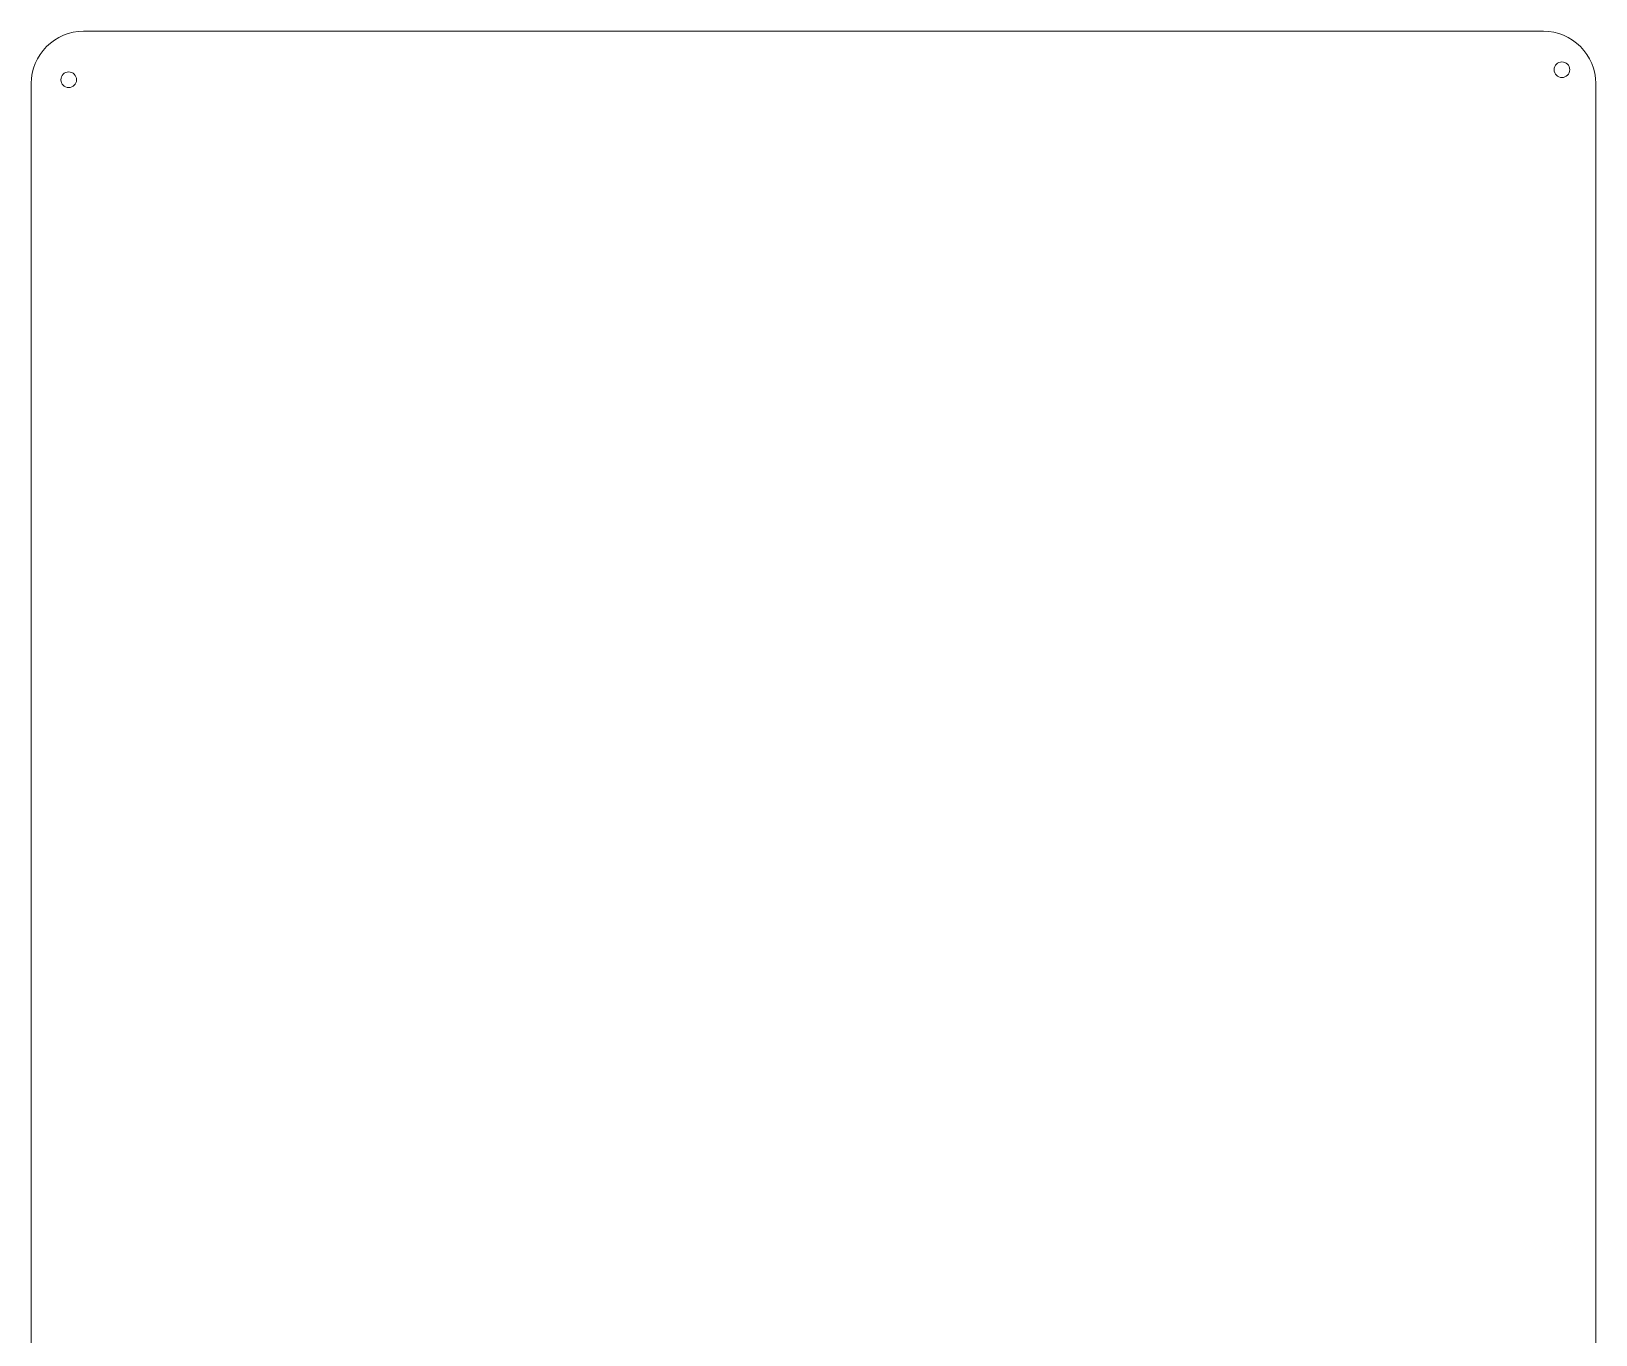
# Model space of a CAD drawing. Header units: millimetres. Extents: x 323 to 983, y 59 to 560.
# Drawn here: x 683.1 to 983.1, y 309.7 to 559.7 of the extents above; entities that cross this region are included whole.
import ezdxf

# ---------------------------------------------------------------- set-up
doc = ezdxf.new("R2010")
doc.units = ezdxf.units.MM
doc.header["$MEASUREMENT"] = 0
doc.layers.add('layer 1', color=7, linetype='Continuous')

msp = doc.modelspace()

# ---------------------------------------------------------------- linework, layer by layer
at = {"layer": 'layer 1', "color": 142, "lineweight": 9}
for points, knots in [([(693.0607, 559.7357), (693.0607, 559.7357), (973.0607, 559.7357), (973.0607, 559.7357), (973.0607, 559.7357), (975.7112, 559.7374), (978.2538, 558.6861), (980.1292, 556.8131), (980.1292, 556.8131), (982.0045, 554.9401), (983.0591, 552.3862), (983.0607, 549.7357), (983.0607, 549.7357), (983.0607, 549.7357), (983.0607, 69.7357), (983.0607, 69.7357), (983.0607, 69.7357), (983.0624, 67.0852), (982.0111, 64.5426), (980.1381, 62.6672), (980.1381, 62.6672), (978.2651, 60.7919), (975.7112, 59.7374), (973.0607, 59.7357), (973.0607, 59.7357), (973.0607, 59.7357), (693.0607, 59.7357), (693.0607, 59.7357), (693.0607, 59.7357), (690.4102, 59.734), (687.8677, 60.7853), (685.9923, 62.6583), (685.9923, 62.6583), (684.1169, 64.5313), (683.0624, 67.0852), (683.0607, 69.7357), (683.0607, 69.7357), (683.0607, 69.7357), (683.0607, 549.7357), (683.0607, 549.7357), (683.0607, 549.7357), (683.0591, 552.3862), (684.1104, 554.9288), (685.9833, 556.8041), (685.9833, 556.8041), (687.8563, 558.6795), (690.4102, 559.734), (693.0607, 559.7357)], [0, 0, 0, 0, 0.08333333, 0.08333333, 0.08333333, 0.08333333, 0.16666667, 0.16666667, 0.16666667, 0.16666667, 0.25, 0.25, 0.25, 0.25, 0.33333333, 0.33333333, 0.33333333, 0.33333333, 0.41666667, 0.41666667, 0.41666667, 0.41666667, 0.5, 0.5, 0.5, 0.5, 0.58333333, 0.58333333, 0.58333333, 0.58333333, 0.66666667, 0.66666667, 0.66666667, 0.66666667, 0.75, 0.75, 0.75, 0.75, 0.83333333, 0.83333333, 0.83333333, 0.83333333, 0.91666667, 0.91666667, 0.91666667, 0.91666667, 1, 1, 1, 1]), ([(976.5861, 553.8683), (975.7576, 553.8683), (975.0861, 553.1968), (975.0861, 552.3683), (975.0861, 552.3683), (975.0861, 551.5399), (975.7576, 550.8683), (976.5861, 550.8683), (976.5861, 550.8683), (977.4145, 550.8683), (978.0861, 551.5399), (978.0861, 552.3683), (978.0861, 552.3683), (978.0861, 553.1968), (977.4145, 553.8683), (976.5861, 553.8683)], [0, 0, 0, 0, 0.25, 0.25, 0.25, 0.25, 0.5, 0.5, 0.5, 0.5, 0.75, 0.75, 0.75, 0.75, 1, 1, 1, 1]), ([(976.5861, 553.8683), (975.7576, 553.8683), (975.0861, 553.1968), (975.0861, 552.3683), (975.0861, 552.3683), (975.0861, 551.5399), (975.7576, 550.8683), (976.5861, 550.8683), (976.5861, 550.8683), (977.4145, 550.8683), (978.0861, 551.5399), (978.0861, 552.3683), (978.0861, 552.3683), (978.0861, 553.1968), (977.4145, 553.8683), (976.5861, 553.8683)], [0, 0, 0, 0, 0.25, 0.25, 0.25, 0.25, 0.5, 0.5, 0.5, 0.5, 0.75, 0.75, 0.75, 0.75, 1, 1, 1, 1]), ([(976.5861, 553.8683), (975.7576, 553.8683), (975.0861, 553.1968), (975.0861, 552.3683), (975.0861, 552.3683), (975.0861, 551.5399), (975.7576, 550.8683), (976.5861, 550.8683), (976.5861, 550.8683), (977.4145, 550.8683), (978.0861, 551.5399), (978.0861, 552.3683), (978.0861, 552.3683), (978.0861, 553.1968), (977.4145, 553.8683), (976.5861, 553.8683)], [0, 0, 0, 0, 0.25, 0.25, 0.25, 0.25, 0.5, 0.5, 0.5, 0.5, 0.75, 0.75, 0.75, 0.75, 1, 1, 1, 1]), ([(976.5861, 553.8683), (975.7576, 553.8683), (975.0861, 553.1968), (975.0861, 552.3683), (975.0861, 552.3683), (975.0861, 551.5399), (975.7576, 550.8683), (976.5861, 550.8683), (976.5861, 550.8683), (977.4145, 550.8683), (978.0861, 551.5399), (978.0861, 552.3683), (978.0861, 552.3683), (978.0861, 553.1968), (977.4145, 553.8683), (976.5861, 553.8683)], [0, 0, 0, 0, 0.25, 0.25, 0.25, 0.25, 0.5, 0.5, 0.5, 0.5, 0.75, 0.75, 0.75, 0.75, 1, 1, 1, 1]), ([(976.5861, 553.8683), (975.7576, 553.8683), (975.0861, 553.1968), (975.0861, 552.3683), (975.0861, 552.3683), (975.0861, 551.5399), (975.7576, 550.8683), (976.5861, 550.8683), (976.5861, 550.8683), (977.4145, 550.8683), (978.0861, 551.5399), (978.0861, 552.3683), (978.0861, 552.3683), (978.0861, 553.1968), (977.4145, 553.8683), (976.5861, 553.8683)], [0, 0, 0, 0, 0.25, 0.25, 0.25, 0.25, 0.5, 0.5, 0.5, 0.5, 0.75, 0.75, 0.75, 0.75, 1, 1, 1, 1]), ([(976.5861, 553.8683), (975.7576, 553.8683), (975.0861, 553.1968), (975.0861, 552.3683), (975.0861, 552.3683), (975.0861, 551.5399), (975.7576, 550.8683), (976.5861, 550.8683), (976.5861, 550.8683), (977.4145, 550.8683), (978.0861, 551.5399), (978.0861, 552.3683), (978.0861, 552.3683), (978.0861, 553.1968), (977.4145, 553.8683), (976.5861, 553.8683)], [0, 0, 0, 0, 0.25, 0.25, 0.25, 0.25, 0.5, 0.5, 0.5, 0.5, 0.75, 0.75, 0.75, 0.75, 1, 1, 1, 1]), ([(976.5861, 553.8683), (975.7576, 553.8683), (975.0861, 553.1968), (975.0861, 552.3683), (975.0861, 552.3683), (975.0861, 551.5399), (975.7576, 550.8683), (976.5861, 550.8683), (976.5861, 550.8683), (977.4145, 550.8683), (978.0861, 551.5399), (978.0861, 552.3683), (978.0861, 552.3683), (978.0861, 553.1967), (977.4145, 553.8683), (976.5861, 553.8683)], [0, 0, 0, 0, 0.25, 0.25, 0.25, 0.25, 0.5, 0.5, 0.5, 0.5, 0.75, 0.75, 0.75, 0.75, 1, 1, 1, 1]), ([(976.5861, 553.8683), (975.7576, 553.8683), (975.0861, 553.1968), (975.0861, 552.3683), (975.0861, 552.3683), (975.0861, 551.5399), (975.7576, 550.8683), (976.5861, 550.8683), (976.5861, 550.8683), (977.4145, 550.8683), (978.0861, 551.5399), (978.0861, 552.3683), (978.0861, 552.3683), (978.0861, 553.1967), (977.4145, 553.8683), (976.5861, 553.8683)], [0, 0, 0, 0, 0.25, 0.25, 0.25, 0.25, 0.5, 0.5, 0.5, 0.5, 0.75, 0.75, 0.75, 0.75, 1, 1, 1, 1]), ([(976.5861, 553.8683), (975.7576, 553.8683), (975.0861, 553.1968), (975.0861, 552.3683), (975.0861, 552.3683), (975.0861, 551.5399), (975.7576, 550.8683), (976.5861, 550.8683), (976.5861, 550.8683), (977.4145, 550.8683), (978.0861, 551.5399), (978.0861, 552.3683), (978.0861, 552.3683), (978.0861, 553.1967), (977.4145, 553.8683), (976.5861, 553.8683)], [0, 0, 0, 0, 0.25, 0.25, 0.25, 0.25, 0.5, 0.5, 0.5, 0.5, 0.75, 0.75, 0.75, 0.75, 1, 1, 1, 1]), ([(976.5861, 553.8683), (975.7576, 553.8683), (975.0861, 553.1968), (975.0861, 552.3683), (975.0861, 552.3683), (975.0861, 551.5399), (975.7576, 550.8683), (976.5861, 550.8683), (976.5861, 550.8683), (977.4145, 550.8683), (978.0861, 551.5399), (978.0861, 552.3683), (978.0861, 552.3683), (978.0861, 553.1967), (977.4145, 553.8683), (976.5861, 553.8683)], [0, 0, 0, 0, 0.25, 0.25, 0.25, 0.25, 0.5, 0.5, 0.5, 0.5, 0.75, 0.75, 0.75, 0.75, 1, 1, 1, 1]), ([(976.5861, 553.8683), (975.7576, 553.8683), (975.0861, 553.1968), (975.0861, 552.3683), (975.0861, 552.3683), (975.0861, 551.5399), (975.7576, 550.8683), (976.5861, 550.8683), (976.5861, 550.8683), (977.4145, 550.8683), (978.0861, 551.5399), (978.0861, 552.3683), (978.0861, 552.3683), (978.0861, 553.1967), (977.4145, 553.8683), (976.5861, 553.8683)], [0, 0, 0, 0, 0.25, 0.25, 0.25, 0.25, 0.5, 0.5, 0.5, 0.5, 0.75, 0.75, 0.75, 0.75, 1, 1, 1, 1]), ([(976.5861, 553.8683), (975.7576, 553.8683), (975.0861, 553.1968), (975.0861, 552.3683), (975.0861, 552.3683), (975.0861, 551.5399), (975.7576, 550.8683), (976.5861, 550.8683), (976.5861, 550.8683), (977.4145, 550.8683), (978.0861, 551.5399), (978.0861, 552.3683), (978.0861, 552.3683), (978.0861, 553.1967), (977.4145, 553.8683), (976.5861, 553.8683)], [0, 0, 0, 0, 0.25, 0.25, 0.25, 0.25, 0.5, 0.5, 0.5, 0.5, 0.75, 0.75, 0.75, 0.75, 1, 1, 1, 1]), ([(976.5861, 553.8683), (975.7576, 553.8683), (975.0861, 553.1968), (975.0861, 552.3683), (975.0861, 552.3683), (975.0861, 551.5399), (975.7576, 550.8683), (976.5861, 550.8683), (976.5861, 550.8683), (977.4145, 550.8683), (978.0861, 551.5399), (978.0861, 552.3683), (978.0861, 552.3683), (978.0861, 553.1967), (977.4145, 553.8683), (976.5861, 553.8683)], [0, 0, 0, 0, 0.25, 0.25, 0.25, 0.25, 0.5, 0.5, 0.5, 0.5, 0.75, 0.75, 0.75, 0.75, 1, 1, 1, 1]), ([(976.5861, 553.8683), (975.7576, 553.8683), (975.0861, 553.1968), (975.0861, 552.3683), (975.0861, 552.3683), (975.0861, 551.5399), (975.7576, 550.8683), (976.5861, 550.8683), (976.5861, 550.8683), (977.4145, 550.8683), (978.0861, 551.5399), (978.0861, 552.3683), (978.0861, 552.3683), (978.0861, 553.1967), (977.4145, 553.8683), (976.5861, 553.8683)], [0, 0, 0, 0, 0.25, 0.25, 0.25, 0.25, 0.5, 0.5, 0.5, 0.5, 0.75, 0.75, 0.75, 0.75, 1, 1, 1, 1]), ([(976.5861, 553.8683), (975.7576, 553.8683), (975.0861, 553.1967), (975.0861, 552.3683), (975.0861, 552.3683), (975.0861, 551.5399), (975.7576, 550.8683), (976.5861, 550.8683), (976.5861, 550.8683), (977.4145, 550.8683), (978.0861, 551.5399), (978.0861, 552.3683), (978.0861, 552.3683), (978.0861, 553.1967), (977.4145, 553.8683), (976.5861, 553.8683)], [0, 0, 0, 0, 0.25, 0.25, 0.25, 0.25, 0.5, 0.5, 0.5, 0.5, 0.75, 0.75, 0.75, 0.75, 1, 1, 1, 1]), ([(976.5861, 553.8683), (975.7576, 553.8683), (975.0861, 553.1967), (975.0861, 552.3683), (975.0861, 552.3683), (975.0861, 551.5399), (975.7576, 550.8683), (976.5861, 550.8683), (976.5861, 550.8683), (977.4145, 550.8683), (978.0861, 551.5399), (978.0861, 552.3683), (978.0861, 552.3683), (978.0861, 553.1967), (977.4145, 553.8683), (976.5861, 553.8683)], [0, 0, 0, 0, 0.25, 0.25, 0.25, 0.25, 0.5, 0.5, 0.5, 0.5, 0.75, 0.75, 0.75, 0.75, 1, 1, 1, 1]), ([(976.5861, 553.8683), (975.7576, 553.8683), (975.0861, 553.1967), (975.0861, 552.3683), (975.0861, 552.3683), (975.0861, 551.5399), (975.7576, 550.8683), (976.5861, 550.8683), (976.5861, 550.8683), (977.4145, 550.8683), (978.0861, 551.5399), (978.0861, 552.3683), (978.0861, 552.3683), (978.0861, 553.1967), (977.4145, 553.8683), (976.5861, 553.8683)], [0, 0, 0, 0, 0.25, 0.25, 0.25, 0.25, 0.5, 0.5, 0.5, 0.5, 0.75, 0.75, 0.75, 0.75, 1, 1, 1, 1]), ([(976.5861, 553.8683), (975.7576, 553.8683), (975.0861, 553.1967), (975.0861, 552.3683), (975.0861, 552.3683), (975.0861, 551.5399), (975.7576, 550.8683), (976.5861, 550.8683), (976.5861, 550.8683), (977.4145, 550.8683), (978.0861, 551.5399), (978.0861, 552.3683), (978.0861, 552.3683), (978.0861, 553.1967), (977.4145, 553.8683), (976.5861, 553.8683)], [0, 0, 0, 0, 0.25, 0.25, 0.25, 0.25, 0.5, 0.5, 0.5, 0.5, 0.75, 0.75, 0.75, 0.75, 1, 1, 1, 1]), ([(976.5861, 553.8683), (975.7576, 553.8683), (975.0861, 553.1967), (975.0861, 552.3683), (975.0861, 552.3683), (975.0861, 551.5399), (975.7576, 550.8683), (976.5861, 550.8683), (976.5861, 550.8683), (977.4145, 550.8683), (978.0861, 551.5399), (978.0861, 552.3683), (978.0861, 552.3683), (978.0861, 553.1967), (977.4145, 553.8683), (976.5861, 553.8683)], [0, 0, 0, 0, 0.25, 0.25, 0.25, 0.25, 0.5, 0.5, 0.5, 0.5, 0.75, 0.75, 0.75, 0.75, 1, 1, 1, 1]), ([(976.5861, 553.8683), (975.7576, 553.8683), (975.0861, 553.1967), (975.0861, 552.3683), (975.0861, 552.3683), (975.0861, 551.5399), (975.7576, 550.8683), (976.5861, 550.8683), (976.5861, 550.8683), (977.4145, 550.8683), (978.0861, 551.5399), (978.0861, 552.3683), (978.0861, 552.3683), (978.0861, 553.1967), (977.4145, 553.8683), (976.5861, 553.8683)], [0, 0, 0, 0, 0.25, 0.25, 0.25, 0.25, 0.5, 0.5, 0.5, 0.5, 0.75, 0.75, 0.75, 0.75, 1, 1, 1, 1]), ([(976.5861, 553.8683), (975.7576, 553.8683), (975.0861, 553.1967), (975.0861, 552.3683), (975.0861, 552.3683), (975.0861, 551.5399), (975.7576, 550.8683), (976.5861, 550.8683), (976.5861, 550.8683), (977.4145, 550.8683), (978.0861, 551.5399), (978.0861, 552.3683), (978.0861, 552.3683), (978.0861, 553.1967), (977.4145, 553.8683), (976.5861, 553.8683)], [0, 0, 0, 0, 0.25, 0.25, 0.25, 0.25, 0.5, 0.5, 0.5, 0.5, 0.75, 0.75, 0.75, 0.75, 1, 1, 1, 1]), ([(690.2338, 551.9344), (689.4054, 551.9344), (688.7338, 551.2628), (688.7338, 550.4344), (688.7338, 550.4344), (688.7338, 549.6059), (689.4054, 548.9344), (690.2338, 548.9344), (690.2338, 548.9344), (691.0623, 548.9344), (691.7338, 549.6059), (691.7338, 550.4344), (691.7338, 550.4344), (691.7338, 551.2628), (691.0623, 551.9344), (690.2338, 551.9344)], [0, 0, 0, 0, 0.25, 0.25, 0.25, 0.25, 0.5, 0.5, 0.5, 0.5, 0.75, 0.75, 0.75, 0.75, 1, 1, 1, 1]), ([(690.2338, 551.9344), (689.4054, 551.9344), (688.7338, 551.2628), (688.7338, 550.4344), (688.7338, 550.4344), (688.7338, 549.6059), (689.4054, 548.9344), (690.2338, 548.9344), (690.2338, 548.9344), (691.0623, 548.9344), (691.7338, 549.6059), (691.7338, 550.4344), (691.7338, 550.4344), (691.7338, 551.2628), (691.0623, 551.9344), (690.2338, 551.9344)], [0, 0, 0, 0, 0.25, 0.25, 0.25, 0.25, 0.5, 0.5, 0.5, 0.5, 0.75, 0.75, 0.75, 0.75, 1, 1, 1, 1]), ([(690.2338, 551.9344), (689.4054, 551.9344), (688.7338, 551.2628), (688.7338, 550.4344), (688.7338, 550.4344), (688.7338, 549.6059), (689.4054, 548.9344), (690.2338, 548.9344), (690.2338, 548.9344), (691.0623, 548.9344), (691.7338, 549.6059), (691.7338, 550.4344), (691.7338, 550.4344), (691.7338, 551.2628), (691.0623, 551.9344), (690.2338, 551.9344)], [0, 0, 0, 0, 0.25, 0.25, 0.25, 0.25, 0.5, 0.5, 0.5, 0.5, 0.75, 0.75, 0.75, 0.75, 1, 1, 1, 1]), ([(690.2338, 551.9344), (689.4054, 551.9344), (688.7338, 551.2628), (688.7338, 550.4344), (688.7338, 550.4344), (688.7338, 549.6059), (689.4054, 548.9344), (690.2338, 548.9344), (690.2338, 548.9344), (691.0623, 548.9344), (691.7338, 549.6059), (691.7338, 550.4344), (691.7338, 550.4344), (691.7338, 551.2628), (691.0623, 551.9344), (690.2338, 551.9344)], [0, 0, 0, 0, 0.25, 0.25, 0.25, 0.25, 0.5, 0.5, 0.5, 0.5, 0.75, 0.75, 0.75, 0.75, 1, 1, 1, 1]), ([(690.2338, 551.9344), (689.4054, 551.9344), (688.7338, 551.2628), (688.7338, 550.4344), (688.7338, 550.4344), (688.7338, 549.6059), (689.4054, 548.9344), (690.2338, 548.9344), (690.2338, 548.9344), (691.0623, 548.9344), (691.7338, 549.6059), (691.7338, 550.4344), (691.7338, 550.4344), (691.7338, 551.2628), (691.0623, 551.9344), (690.2338, 551.9344)], [0, 0, 0, 0, 0.25, 0.25, 0.25, 0.25, 0.5, 0.5, 0.5, 0.5, 0.75, 0.75, 0.75, 0.75, 1, 1, 1, 1]), ([(690.2338, 551.9344), (689.4054, 551.9344), (688.7338, 551.2628), (688.7338, 550.4344), (688.7338, 550.4344), (688.7338, 549.6059), (689.4054, 548.9344), (690.2338, 548.9344), (690.2338, 548.9344), (691.0623, 548.9344), (691.7338, 549.6059), (691.7338, 550.4344), (691.7338, 550.4344), (691.7338, 551.2628), (691.0623, 551.9344), (690.2338, 551.9344)], [0, 0, 0, 0, 0.25, 0.25, 0.25, 0.25, 0.5, 0.5, 0.5, 0.5, 0.75, 0.75, 0.75, 0.75, 1, 1, 1, 1]), ([(690.2338, 551.9344), (689.4054, 551.9344), (688.7338, 551.2628), (688.7338, 550.4344), (688.7338, 550.4344), (688.7338, 549.6059), (689.4054, 548.9344), (690.2338, 548.9344), (690.2338, 548.9344), (691.0623, 548.9344), (691.7338, 549.6059), (691.7338, 550.4344), (691.7338, 550.4344), (691.7338, 551.2628), (691.0623, 551.9344), (690.2338, 551.9344)], [0, 0, 0, 0, 0.25, 0.25, 0.25, 0.25, 0.5, 0.5, 0.5, 0.5, 0.75, 0.75, 0.75, 0.75, 1, 1, 1, 1]), ([(690.2338, 551.9344), (689.4054, 551.9344), (688.7338, 551.2628), (688.7338, 550.4344), (688.7338, 550.4344), (688.7338, 549.6059), (689.4054, 548.9344), (690.2338, 548.9344), (690.2338, 548.9344), (691.0623, 548.9344), (691.7338, 549.6059), (691.7338, 550.4344), (691.7338, 550.4344), (691.7338, 551.2628), (691.0623, 551.9344), (690.2338, 551.9344)], [0, 0, 0, 0, 0.25, 0.25, 0.25, 0.25, 0.5, 0.5, 0.5, 0.5, 0.75, 0.75, 0.75, 0.75, 1, 1, 1, 1]), ([(690.2338, 551.9344), (689.4054, 551.9344), (688.7338, 551.2628), (688.7338, 550.4344), (688.7338, 550.4344), (688.7338, 549.6059), (689.4054, 548.9344), (690.2338, 548.9344), (690.2338, 548.9344), (691.0623, 548.9344), (691.7338, 549.6059), (691.7338, 550.4344), (691.7338, 550.4344), (691.7338, 551.2628), (691.0623, 551.9344), (690.2338, 551.9344)], [0, 0, 0, 0, 0.25, 0.25, 0.25, 0.25, 0.5, 0.5, 0.5, 0.5, 0.75, 0.75, 0.75, 0.75, 1, 1, 1, 1]), ([(690.2338, 551.9344), (689.4054, 551.9344), (688.7338, 551.2628), (688.7338, 550.4344), (688.7338, 550.4344), (688.7338, 549.6059), (689.4054, 548.9344), (690.2338, 548.9344), (690.2338, 548.9344), (691.0623, 548.9344), (691.7338, 549.6059), (691.7338, 550.4344), (691.7338, 550.4344), (691.7338, 551.2628), (691.0623, 551.9344), (690.2338, 551.9344)], [0, 0, 0, 0, 0.25, 0.25, 0.25, 0.25, 0.5, 0.5, 0.5, 0.5, 0.75, 0.75, 0.75, 0.75, 1, 1, 1, 1]), ([(690.2338, 551.9344), (689.4054, 551.9344), (688.7338, 551.2628), (688.7338, 550.4344), (688.7338, 550.4344), (688.7338, 549.6059), (689.4054, 548.9344), (690.2338, 548.9344), (690.2338, 548.9344), (691.0623, 548.9344), (691.7338, 549.6059), (691.7338, 550.4344), (691.7338, 550.4344), (691.7338, 551.2628), (691.0623, 551.9344), (690.2338, 551.9344)], [0, 0, 0, 0, 0.25, 0.25, 0.25, 0.25, 0.5, 0.5, 0.5, 0.5, 0.75, 0.75, 0.75, 0.75, 1, 1, 1, 1]), ([(690.2338, 551.9344), (689.4054, 551.9344), (688.7338, 551.2628), (688.7338, 550.4344), (688.7338, 550.4344), (688.7338, 549.6059), (689.4054, 548.9344), (690.2338, 548.9344), (690.2338, 548.9344), (691.0623, 548.9344), (691.7338, 549.6059), (691.7338, 550.4344), (691.7338, 550.4344), (691.7338, 551.2628), (691.0623, 551.9344), (690.2338, 551.9344)], [0, 0, 0, 0, 0.25, 0.25, 0.25, 0.25, 0.5, 0.5, 0.5, 0.5, 0.75, 0.75, 0.75, 0.75, 1, 1, 1, 1]), ([(690.2338, 551.9344), (689.4054, 551.9344), (688.7338, 551.2628), (688.7338, 550.4344), (688.7338, 550.4344), (688.7338, 549.6059), (689.4054, 548.9344), (690.2338, 548.9344), (690.2338, 548.9344), (691.0623, 548.9344), (691.7338, 549.6059), (691.7338, 550.4344), (691.7338, 550.4344), (691.7338, 551.2628), (691.0623, 551.9344), (690.2338, 551.9344)], [0, 0, 0, 0, 0.25, 0.25, 0.25, 0.25, 0.5, 0.5, 0.5, 0.5, 0.75, 0.75, 0.75, 0.75, 1, 1, 1, 1]), ([(690.2338, 551.9344), (689.4054, 551.9344), (688.7338, 551.2628), (688.7338, 550.4344), (688.7338, 550.4344), (688.7338, 549.6059), (689.4054, 548.9344), (690.2338, 548.9344), (690.2338, 548.9344), (691.0623, 548.9344), (691.7338, 549.6059), (691.7338, 550.4344), (691.7338, 550.4344), (691.7338, 551.2628), (691.0623, 551.9344), (690.2338, 551.9344)], [0, 0, 0, 0, 0.25, 0.25, 0.25, 0.25, 0.5, 0.5, 0.5, 0.5, 0.75, 0.75, 0.75, 0.75, 1, 1, 1, 1]), ([(690.2338, 551.9344), (689.4054, 551.9344), (688.7338, 551.2628), (688.7338, 550.4344), (688.7338, 550.4344), (688.7338, 549.6059), (689.4054, 548.9344), (690.2338, 548.9344), (690.2338, 548.9344), (691.0623, 548.9344), (691.7338, 549.6059), (691.7338, 550.4344), (691.7338, 550.4344), (691.7338, 551.2628), (691.0623, 551.9344), (690.2338, 551.9344)], [0, 0, 0, 0, 0.25, 0.25, 0.25, 0.25, 0.5, 0.5, 0.5, 0.5, 0.75, 0.75, 0.75, 0.75, 1, 1, 1, 1]), ([(690.2338, 551.9344), (689.4054, 551.9344), (688.7338, 551.2628), (688.7338, 550.4344), (688.7338, 550.4344), (688.7338, 549.6059), (689.4054, 548.9344), (690.2338, 548.9344), (690.2338, 548.9344), (691.0623, 548.9344), (691.7338, 549.6059), (691.7338, 550.4344), (691.7338, 550.4344), (691.7338, 551.2628), (691.0623, 551.9344), (690.2338, 551.9344)], [0, 0, 0, 0, 0.25, 0.25, 0.25, 0.25, 0.5, 0.5, 0.5, 0.5, 0.75, 0.75, 0.75, 0.75, 1, 1, 1, 1]), ([(690.2338, 551.9344), (689.4054, 551.9344), (688.7338, 551.2628), (688.7338, 550.4344), (688.7338, 550.4344), (688.7338, 549.6059), (689.4054, 548.9344), (690.2338, 548.9344), (690.2338, 548.9344), (691.0623, 548.9344), (691.7338, 549.6059), (691.7338, 550.4344), (691.7338, 550.4344), (691.7338, 551.2628), (691.0623, 551.9344), (690.2338, 551.9344)], [0, 0, 0, 0, 0.25, 0.25, 0.25, 0.25, 0.5, 0.5, 0.5, 0.5, 0.75, 0.75, 0.75, 0.75, 1, 1, 1, 1]), ([(690.2338, 551.9344), (689.4054, 551.9344), (688.7338, 551.2628), (688.7338, 550.4344), (688.7338, 550.4344), (688.7338, 549.6059), (689.4054, 548.9344), (690.2338, 548.9344), (690.2338, 548.9344), (691.0623, 548.9344), (691.7338, 549.6059), (691.7338, 550.4344), (691.7338, 550.4344), (691.7338, 551.2628), (691.0623, 551.9344), (690.2338, 551.9344)], [0, 0, 0, 0, 0.25, 0.25, 0.25, 0.25, 0.5, 0.5, 0.5, 0.5, 0.75, 0.75, 0.75, 0.75, 1, 1, 1, 1]), ([(690.2338, 551.9344), (689.4054, 551.9344), (688.7338, 551.2628), (688.7338, 550.4344), (688.7338, 550.4344), (688.7338, 549.6059), (689.4054, 548.9344), (690.2338, 548.9344), (690.2338, 548.9344), (691.0623, 548.9344), (691.7338, 549.6059), (691.7338, 550.4344), (691.7338, 550.4344), (691.7338, 551.2628), (691.0623, 551.9344), (690.2338, 551.9344)], [0, 0, 0, 0, 0.25, 0.25, 0.25, 0.25, 0.5, 0.5, 0.5, 0.5, 0.75, 0.75, 0.75, 0.75, 1, 1, 1, 1]), ([(690.2338, 551.9344), (689.4054, 551.9344), (688.7338, 551.2628), (688.7338, 550.4344), (688.7338, 550.4344), (688.7338, 549.6059), (689.4054, 548.9344), (690.2338, 548.9344), (690.2338, 548.9344), (691.0623, 548.9344), (691.7338, 549.6059), (691.7338, 550.4344), (691.7338, 550.4344), (691.7338, 551.2628), (691.0623, 551.9344), (690.2338, 551.9344)], [0, 0, 0, 0, 0.25, 0.25, 0.25, 0.25, 0.5, 0.5, 0.5, 0.5, 0.75, 0.75, 0.75, 0.75, 1, 1, 1, 1]), ([(690.2338, 551.9344), (689.4054, 551.9344), (688.7338, 551.2628), (688.7338, 550.4344), (688.7338, 550.4344), (688.7338, 549.6059), (689.4054, 548.9344), (690.2338, 548.9344), (690.2338, 548.9344), (691.0623, 548.9344), (691.7338, 549.6059), (691.7338, 550.4344), (691.7338, 550.4344), (691.7338, 551.2628), (691.0623, 551.9344), (690.2338, 551.9344)], [0, 0, 0, 0, 0.25, 0.25, 0.25, 0.25, 0.5, 0.5, 0.5, 0.5, 0.75, 0.75, 0.75, 0.75, 1, 1, 1, 1])]:
    msp.add_open_spline(points, degree=3, knots=knots, dxfattribs=at)
for points in [[(975.0861, 552.3683), (975.0861, 552.3683), (975.0861, 552.3683), (975.0861, 552.3683)], [(976.5861, 553.8683), (976.5861, 553.8683), (976.5861, 553.8683), (976.5861, 553.8683)], [(976.5861, 553.8683), (976.5861, 553.8683), (976.5861, 553.8683), (976.5861, 553.8683)], [(978.0861, 552.3683), (978.0861, 552.3683), (978.0861, 552.3683), (978.0861, 552.3683)], [(688.7338, 550.4344), (688.7338, 550.4344), (688.7338, 550.4344), (688.7338, 550.4344)], [(690.2338, 551.9344), (690.2338, 551.9344), (690.2338, 551.9344), (690.2338, 551.9344)], [(690.2338, 551.9344), (690.2338, 551.9344), (690.2338, 551.9344), (690.2338, 551.9344)], [(691.7338, 550.4344), (691.7338, 550.4344), (691.7338, 550.4344), (691.7338, 550.4344)], [(976.5861, 550.8683), (976.5861, 550.8683), (976.5861, 550.8683), (976.5861, 550.8683)], [(690.2338, 548.9344), (690.2338, 548.9344), (690.2338, 548.9344), (690.2338, 548.9344)]]:
    msp.add_open_spline(points, degree=3, dxfattribs=at)

doc.saveas('drawing.dxf')
